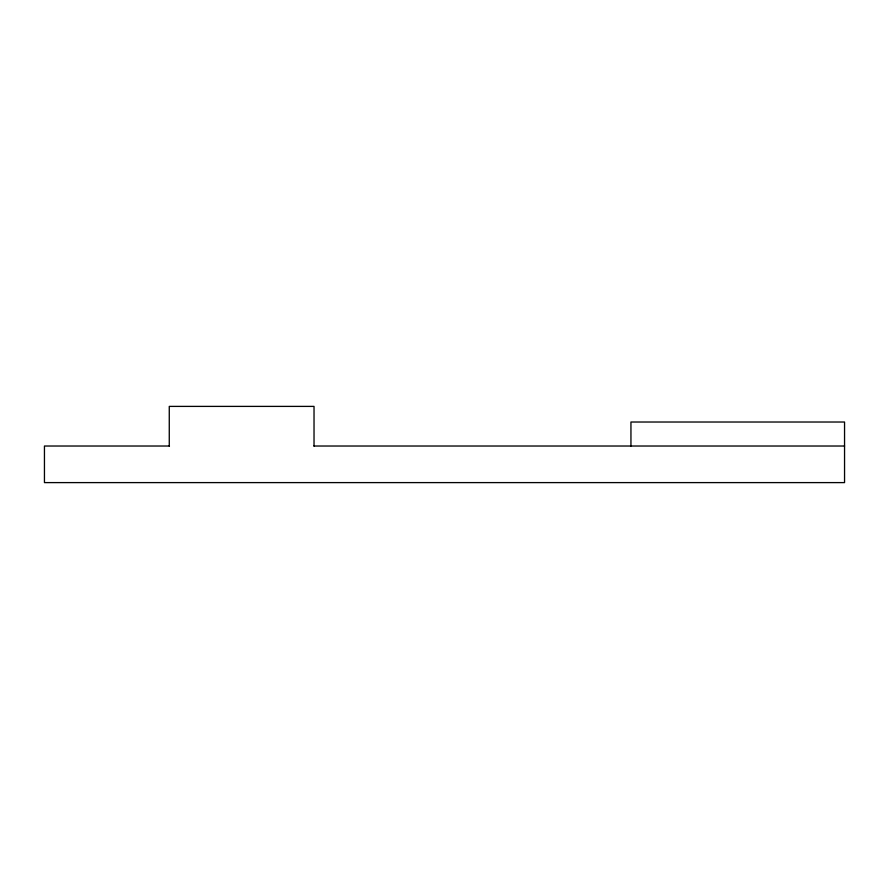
<?xml version="1.0" encoding="UTF-8"?>
<svg xmlns="http://www.w3.org/2000/svg" width="889" height="889" viewBox="0 0 889 889"><rect width="100%" height="100%" fill="white"/><g stroke="black" fill="none" stroke-linecap="round" stroke-linejoin="round"><path stroke-width="1.33" d="M169.466 446.022L44.45 446.022L44.45 482.605L844.55 482.605L844.55 422.019L630.946 422.019L630.946 446.022M313.928 446.022L844.55 446.022M314.028 446.022L314.028 406.395L169.266 406.395L169.266 446.022"/></g></svg>
